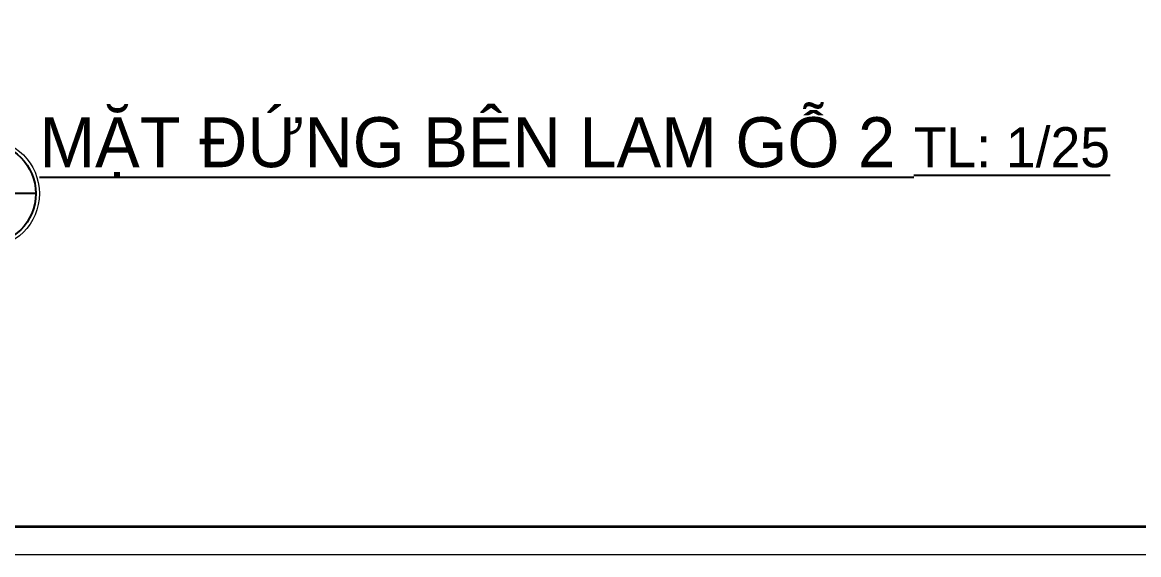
# Model space of a CAD drawing. Header units: inches. Extents: x 88947 to 296847, y 35049 to 161062.
# Drawn here: x 226207 to 228998, y 66815 to 68146 of the extents above; entities that cross this region are included whole.
import ezdxf

# ---------------------------------------------------------------- set-up
doc = ezdxf.new("R2010")
doc.units = ezdxf.units.IN
doc.header["$MEASUREMENT"] = 0
for name, color, linetype, lineweight in [('A-Text', 30, 'Continuous', 9), ('A-Wall', 2, 'Continuous', 35), ('KHUNG 2', 144, 'Continuous', 18), ('KY HIEU', 4, 'Continuous', 25), ('THAY', 3, 'Continuous', 18)]:
    doc.layers.add(name, color=color, linetype=linetype, lineweight=lineweight)
doc.layers.add('NHO', color=8, linetype='Continuous')
doc.layers.add('text', color=2, linetype='Continuous')
doc.styles.add('VNCENTURYH', font='VHAVAN.TTF')

# ---------------------------------------------------------------- blocks, each defined once
blk = doc.blocks.new('khung ten')
at = {"layer": 'A-Wall', "ltscale": 0.7}
blk.add_lwpolyline([(267204.1, -219099.4), (305804.1, -219099.4), (305804.1, -190799.4), (267204.1, -190799.4)], close=True, dxfattribs=at)
at = {"layer": 'KHUNG 2', "ltscale": 0.7}
blk.add_lwpolyline([(267004.1, -219299.4), (306004.1, -219299.4), (306004.1, -190599.4), (267004.1, -190599.4)], close=True, dxfattribs=at)

msp = doc.modelspace()

# ---------------------------------------------------------------- linework, layer by layer
at = {"layer": 'KY HIEU'}
msp.add_line((226240.2, 67717.6), (225985.2, 67717.6), dxfattribs=at)
at = {"layer": 'KY HIEU', "const_width": 2.75}
msp.add_lwpolyline([(225985.3, 67717.6, 1), (226240.1, 67717.6, 1)], format="xyb", close=True, dxfattribs=at)
at = {"layer": 'NHO'}
msp.add_circle((226112.7, 67717.6), 127.5, dxfattribs=at)
at = {"layer": 'THAY', "color": 8}
msp.add_circle((226112.7, 67717.6), 136.6, dxfattribs=at)

# ---------------------------------------------------------------- block references
at = {"layer": 'A-Text', "xscale": 0.3535714285681024, "yscale": 0.3535714286845177, "zscale": 0.3535714286832132}
msp.add_blockref('khung ten', (128899.4, 144353.1), dxfattribs=at)

# ---------------------------------------------------------------- texts
at = {"layer": 'text', "insert": (226249.3, 67908.6), "char_height": 125, "width": 6721.758, "attachment_point": 1, "style": 'VNCENTURYH'}
msp.add_mtext('{\\fVNI-Franko|b0|i0|c0|p2;\\LMAËT ÑÖÙNG BEÂN LAM GOÃ 2 \\H0.8x;TL: 1/25}', dxfattribs=at)

doc.saveas('drawing.dxf')
